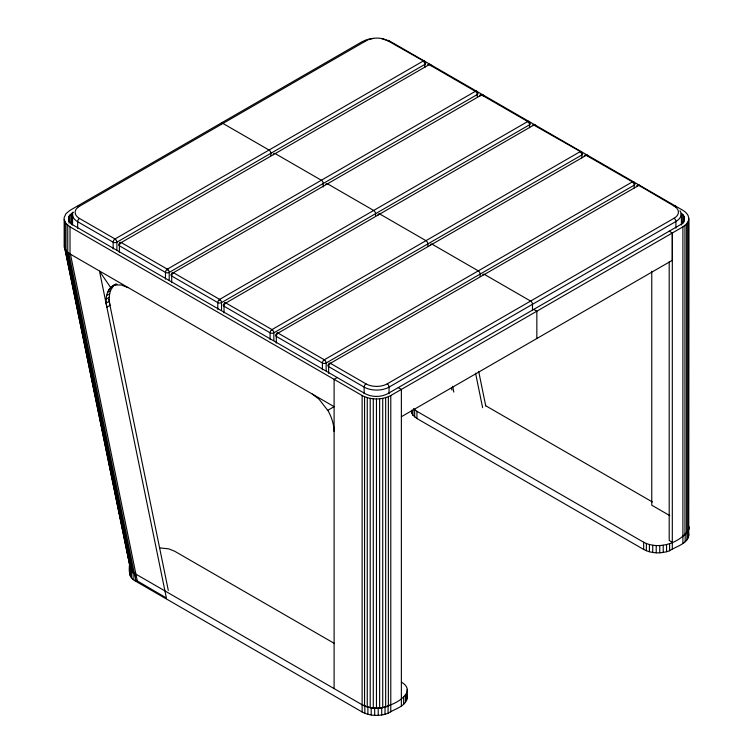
<?xml version="1.0" encoding="UTF-8"?>
<svg xmlns="http://www.w3.org/2000/svg" width="753" height="753" viewBox="0 0 753 753"><rect width="100%" height="100%" fill="white"/><g stroke="black" fill="none" stroke-linecap="round" stroke-linejoin="round"><path stroke-width="1.13" d="M129.554 564.59C128.782 570.67 128.951 578.172 135.418 581.071L362.127 711.971C370.024 716.169 379.766 716.376 388.077 713.279C394.563 708.752 407.204 706.389 407.222 696.563M401.368 682.124C415.967 690.51 399.937 701.57 390.779 704.78C382.025 709.373 370.9 709.364 362.137 704.78L135.418 573.88L131.38 570.558L129.554 566.633M669.201 231.18L672.316 232.978L672.316 260.312L401.377 416.738M411.082 411.289L412.908 415.204L416.946 418.536L643.655 549.426C651.552 553.624 661.294 553.841 669.605 550.744C676.09 546.207 688.731 543.854 688.75 534.028M72.533 215.236L72.495 224.94L72.533 213.786M113.741 285.698C108.677 290.818 108.714 298.743 109.985 305.36L106.87 307.158C104.733 298.593 106.634 287.458 115.962 284.116L110.625 287.495L99.518 271.231L166.385 597.986L135.098 579.641M681.409 224.978L681.409 213.221C686.162 216.196 684.618 223.104 679.79 225.072L387.673 393.725C380.82 397.32 372.104 397.32 365.252 393.725L73.135 225.072L69.973 222.464L68.551 219.396M413.491 408.606L416.946 411.345L643.655 542.235C658.602 550.132 679.63 543.299 688.59 529.688L688.59 220.431C689.739 216.139 686.425 212.271 682.905 210.332L390.788 41.679L381.705 38.648M688.59 529.688L688.835 218.596M682.896 536.127C686.181 534.244 689.287 530.893 688.75 526.836L688.75 536.07M73.135 212.13L69.031 216.233L68.551 221.213M64.165 219.622L65.982 223.537L70.02 226.869L362.137 395.523C370.9 400.116 382.025 400.116 390.788 395.523L682.905 226.869L686.632 223.905L688.59 220.431M429.671 64.344L121.252 242.56A2.645 1.525 60 0 0 119.379 243.643A2.645 1.525 0 0 0 119.379 245.798L119.379 252.509M481.986 94.549L481.6 94.925A2.645 1.525 60 0 0 479.736 96.008A2.645 1.525 0 0 1 480.282 95.763M534.31 124.763L225.891 302.979A2.645 1.525 60 0 0 224.018 304.052A2.645 1.525 0 0 0 224.018 306.217L224.018 312.928M586.606 154.949L586.22 155.325A2.645 1.525 60 0 0 584.347 156.408M638.92 185.163L638.535 185.53A2.645 1.525 60 0 0 636.671 186.612M77.653 207.32A2.645 1.525 60 0 1 79.517 206.247L366.372 40.624A14.975 8.65 0 0 1 387.55 40.624A2.645 1.525 -60 0 1 389.273 40.963M112.846 285.914L116.979 284.06M108.808 289.66L111.924 287.862M107.444 292.362L110.55 290.564M106.54 295.543L109.656 293.745M106.145 299.129L109.26 297.331M106.258 303.035L109.373 301.238M337.222 377.545L334.106 379.343L334.106 688.6M329.494 363.539L330.501 363.379L366.005 383.87A14.975 8.65 0 0 0 387.183 383.87L674.039 218.257A14.975 8.65 0 0 0 674.039 206.03L638.535 185.116M362.127 704.78C370.9 709.364 382.016 709.364 390.779 704.78M120.311 242.955L121.252 242.56L167.335 269.169A2.645 1.525 60 0 1 169.209 272.407L169.209 280.078M172.635 273.16L481.6 94.925L527.693 121.534A2.645 1.525 -60 0 1 529.557 122.617A2.645 1.525 0 0 1 529.557 124.772L529.557 127.652M224.949 303.365L225.891 302.979L271.974 329.588A2.645 1.525 60 0 1 273.847 332.826L273.847 340.497M277.255 333.56L586.22 155.325L633.245 182.33M329.569 363.765L638.535 185.53A2.645 1.525 -60 0 1 640.408 186.612M120.235 242.73L121.252 242.56A2.645 1.525 -60 0 0 119.379 245.798L165.472 272.407A2.645 1.525 0 0 0 169.209 272.407L477.242 94.567A2.645 1.525 0 0 0 477.242 92.412A2.645 1.525 -60 0 0 475.369 91.329L429.285 64.72A2.645 1.525 60 0 0 427.478 65.276M172.559 272.934L173.567 272.774L219.66 299.383A2.645 1.525 60 0 1 221.523 302.612L221.523 310.292M224.874 303.139L225.891 302.979A2.645 1.525 -60 0 0 224.018 306.217L270.111 332.826A2.645 1.525 0 0 0 273.847 332.826L581.881 154.977A2.645 1.525 0 0 0 582.568 153.508M277.17 333.334L278.186 333.165L324.279 359.783A2.645 1.525 60 0 1 326.143 363.012L326.143 370.683M115.425 284.963L121.365 285.011L127.925 287.627M373.535 38.412L367.897 39.344L362.137 41.679L70.02 210.332L65.982 213.654L64.165 217.579L64.165 246.946L64.777 248.951L67.751 252.641L334.106 406.667L327.724 410.357L319.046 399.203L312.307 394.083M159.448 547.845L168.888 548.899L174.649 551.224L334.266 643.382M424.061 61.294L387.55 40.624M476.385 91.499L475.369 91.329L167.335 269.169A2.645 1.525 -60 0 0 165.472 272.407L165.472 279.118M528.7 121.704L527.693 121.534L219.66 299.383A2.645 1.525 -60 0 0 217.786 302.612L217.786 309.332M581.024 151.908L533.924 125.139A2.645 1.525 60 0 0 532.305 125.28M633.32 182.104L632.313 181.934L324.279 359.783A2.645 1.525 -60 0 0 322.406 363.012L322.406 369.732M423.986 61.511L423.054 61.125L115.021 238.965A2.645 1.525 -60 0 0 113.148 242.202L113.148 248.914M476.31 91.715L475.369 91.329A2.645 1.525 60 0 1 477.242 94.567L477.242 96.488M528.625 121.93L527.693 121.534A2.645 1.525 60 0 1 529.557 124.772L221.523 302.612A2.645 1.525 0 0 1 217.786 302.612L171.703 276.003A2.645 1.525 0 0 1 171.279 274.167M580.949 152.134L580.008 151.748L271.974 329.588A2.645 1.525 -60 0 0 270.111 332.826L270.111 339.537M533.726 309.398L536.842 311.196L536.842 338.521M485.666 405.716L652.399 501.978M669.775 515.607L651.759 505.207L651.759 271.202M672.316 542.245L669.201 540.447L669.201 261.762M398.262 387.607L401.377 389.405L401.368 705.853M79.517 206.247A14.975 8.65 0 0 0 79.517 218.474L115.021 238.965A2.645 1.525 60 0 1 116.884 242.202L116.884 249.874M130.551 569.466L64.542 247.313L66.471 251.191L70.5 254.476L137.366 581.231M324.665 360.48L324.279 359.783L324.279 360.527M272.37 330.294L271.974 329.588L271.974 330.332M220.045 300.08L219.66 299.383L219.66 300.127M167.731 269.875L167.335 269.169L167.335 269.922M115.407 239.67L115.021 238.965L115.021 239.718M327.828 410.291C331.461 416.804 333.984 424.08 334.106 431.582M478.673 371.37L485.732 405.886M475.557 373.168L482.617 407.684M452.666 386.327L453.843 392.087M451.452 387.786L451.922 390.082M108.752 299.346L168.314 590.437M68.843 253.394L135.709 580.149M67.431 252.217L133.121 573.221M66.471 251.191L132.161 572.195M84.355 341.071L84.825 343.377M91.885 377.893L92.355 380.19M99.415 414.715L99.885 417.011M103.895 436.571L104.366 438.877M65.52 249.855L131.21 570.859M64.645 247.012L129.864 565.719M688.59 526.027L688.835 527.853M688.138 530.884L688.138 538.075M687.847 222.21L687.847 531.467M686.934 532.795L686.934 539.986M686.632 223.905L686.632 533.171M685.164 534.564L685.164 541.755M684.966 225.476L684.966 534.734M684.43 218.596L684.43 220.949M684.242 217.165L684.242 220.695M683.658 215.772L683.658 222.822M682.905 226.869L682.896 543.318M682.707 214.445L682.707 223.848M675.912 228.074L675.912 221.495A17.62 10.175 0 0 0 679.959 210.746M672.316 232.978L672.307 549.426M669.605 543.553L669.605 550.744M666.546 544.57L666.546 551.761M663.224 545.266L663.224 552.457M659.75 545.624L659.75 552.815M656.221 545.624L656.221 552.815M652.738 545.266L652.738 552.457M649.425 544.57L649.425 551.761M646.366 543.553L646.366 550.744M643.655 542.235L643.655 549.426M634.177 188.052L634.177 185.172A2.645 1.525 0 0 0 634.6 183.337M586.22 154.911L586.22 155.325A2.645 1.525 -60 0 1 588.084 156.408M581.881 157.857L581.881 154.977A2.645 1.525 60 0 0 580.008 151.748A2.645 1.525 -60 0 1 581.881 152.821A2.645 1.525 0 0 1 582.304 153.141M533.924 124.716L533.924 125.139A2.645 1.525 -60 0 1 535.543 125.28M532.484 310.057L532.484 304.306A2.645 1.525 60 0 0 530.611 301.068L484.518 274.459A2.645 1.525 60 0 0 482.654 275.532M481.6 94.511L481.6 94.925A2.645 1.525 -60 0 1 483.473 96.008A2.645 1.525 0 0 0 482.918 95.763M480.16 276.398L480.16 274.092A2.645 1.525 60 0 0 478.296 270.864L432.203 244.245A2.645 1.525 60 0 0 430.33 245.327M429.285 64.306L429.285 64.72A2.645 1.525 -60 0 1 431.149 65.803M427.864 246.203L427.864 243.906A2.645 1.525 60 0 0 425.991 240.668L379.907 214.059A2.645 1.525 60 0 0 378.034 215.132M424.918 67.243L424.918 64.363A2.645 1.525 0 0 0 424.918 62.207A2.645 1.525 -60 0 0 423.054 61.125A2.645 1.525 60 0 1 424.918 64.363L116.884 242.202A2.645 1.525 0 0 1 113.148 242.202L77.653 221.702A17.62 10.175 0 0 1 72.89 212.355M416.946 411.345L416.946 418.536M414.668 409.783L414.668 416.974M412.908 410.074L412.908 415.204M411.693 410.206L411.693 413.293M407.222 689.371L407.222 698.605M406.611 693.419L406.611 700.61M405.406 695.339L405.406 702.53M403.636 697.099L403.636 704.29M390.788 395.523L390.779 711.971M389.047 393.687L389.047 387.108A2.645 1.525 60 0 0 387.183 383.87M388.369 396.709L388.369 705.975M388.077 706.088L388.077 713.279M385.658 397.669L385.658 706.935M385.018 707.105L385.018 714.296M382.722 398.375L382.722 707.632M381.696 707.801L381.696 714.992M379.634 398.798L379.634 708.065M378.222 708.159L378.222 715.35M376.462 398.949L376.462 708.206M375.54 215.998L375.54 213.692A2.645 1.525 60 0 0 373.676 210.464L327.583 183.845A2.645 1.525 60 0 0 325.861 184.184M374.693 708.159L374.693 715.35M373.29 398.798L373.29 708.065M371.21 707.801L371.21 714.992M370.203 398.375L370.203 707.632M367.897 707.105L367.897 714.296M367.266 397.669L367.266 706.935M364.838 706.088L364.838 713.279M364.556 396.709L364.556 705.975M364.141 393.687L364.141 387.108A2.645 1.525 -60 0 1 366.005 383.87M362.137 395.523L362.127 711.971M328.637 373.328L328.637 366.607A2.645 1.525 0 0 1 328.637 364.452A2.645 1.525 60 0 1 330.501 363.379A2.645 1.525 -60 0 0 328.637 366.607L364.141 387.108A17.62 10.175 0 0 0 389.056 387.108L675.912 221.495A2.645 1.525 60 0 0 674.039 218.257M323.225 186.942L323.225 183.487A2.645 1.525 60 0 0 321.352 180.249L275.269 153.64A2.645 1.525 60 0 0 273.395 154.723M276.313 343.114L276.313 336.403A2.645 1.525 0 0 1 275.899 334.567M270.901 155.589L270.901 153.283A2.645 1.525 60 0 0 269.037 150.045L222.944 123.436A2.645 1.525 60 0 0 221.222 123.774M171.703 282.714L171.703 276.003A2.645 1.525 -60 0 1 173.567 272.774A2.645 1.525 60 0 0 171.703 273.847M135.418 573.88L135.418 581.071M133.14 572.318L133.14 579.509M131.38 570.558L131.38 577.749M130.175 568.637L130.175 575.829M77.653 228.281L77.653 221.702A2.645 1.525 -60 0 1 79.517 218.474M71.356 213.344L71.356 224.733M69.973 214.727L69.973 222.7M70.02 226.869L70.02 254.203M69.031 216.233L69.031 223.057M67.751 225.307L67.751 252.641M65.982 223.537L65.982 250.871M64.777 221.627L64.777 248.951M364.508 41.707A2.645 1.525 60 0 1 366.372 40.624M634.111 182.499A2.645 1.525 -60 0 0 632.313 181.934A2.645 1.525 60 0 1 634.177 185.172L326.143 363.012A2.645 1.525 0 0 1 322.406 363.012L276.313 336.403A2.645 1.525 -60 0 1 278.186 333.165A2.645 1.525 60 0 0 276.379 333.73M674.039 206.03A2.645 1.525 -60 0 1 675.912 207.113"/></g></svg>
